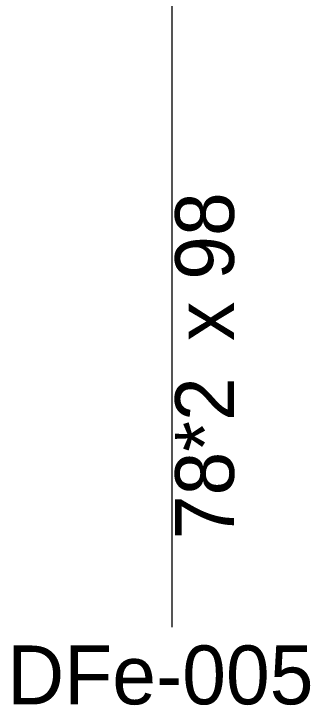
# Model space of a CAD drawing. Header units: metres. Extents: x -4 to 206, y -18 to 45.
# Drawn here: x 46.382 to 46.76, y -11.093 to -10.212 of the extents above; entities that cross this region are included whole.
import ezdxf

# ---------------------------------------------------------------- set-up
doc = ezdxf.new("R2010")
doc.units = ezdxf.units.M
doc.header["$MEASUREMENT"] = 0
doc.layers.add('3._DD PP STG2_4_325 Dachfenster', color=7, linetype='Continuous')
doc.styles.add('ERSTELLTER_STIL_2', font='')
doc.styles.get('ERSTELLTER_STIL_2').set_extended_font_data('Eurostile')

msp = doc.modelspace()

# ---------------------------------------------------------------- linework, layer by layer
at = {"layer": '3._DD PP STG2_4_325 Dachfenster', "color": 7, "linetype": 'Continuous', "lineweight": 13, "ltscale": 1000}
msp.add_line((46.58399, -10.99403), (46.58399, -9.06341), dxfattribs=at)

# ---------------------------------------------------------------- texts
at = {"layer": '3._DD PP STG2_4_325 Dachfenster', "color": 7, "linetype": 'Continuous', "lineweight": 13, "insert": (46.68476, -10.88178), "char_height": 0.075, "attachment_point": 7, "rotation": 90, "style": 'ERSTELLTER_STIL_2'}
msp.add_mtext('\\A1;{\\pql;\\pt0;\\fEurostile|b0|i0|c0|p0;\\W1.000000;78*2\\fEurostile|b0|i0|c0|p0;\\W1.000000;\\A1{\\H.66x;\\S^  ;}\\fEurostile|b0|i0|c0|p0;\\W1.000000; x 98\\fEurostile|b0|i0|c0|p0;\\W1.000000;\\A1{\\H.66x;\\S^  ;}}', dxfattribs=at)
at = {"layer": '3._DD PP STG2_4_325 Dachfenster', "color": 7, "linetype": 'Continuous', "lineweight": 13, "insert": (46.37399, -11.09323), "char_height": 0.075, "attachment_point": 7, "style": 'ERSTELLTER_STIL_2'}
msp.add_mtext('\\A1;{\\pql;\\pt0;\\fEurostile|b0|i0|c0|p0;\\W1.000000;DFe-005\\fEurostile|b0|i0|c0|p0;\\W1.000000;\\fEurostile|b0|i0|c0|p0;\\W1.000000;\\fEurostile|b0|i0|c0|p0;\\W1.000000;}', dxfattribs=at)

doc.saveas('drawing.dxf')
